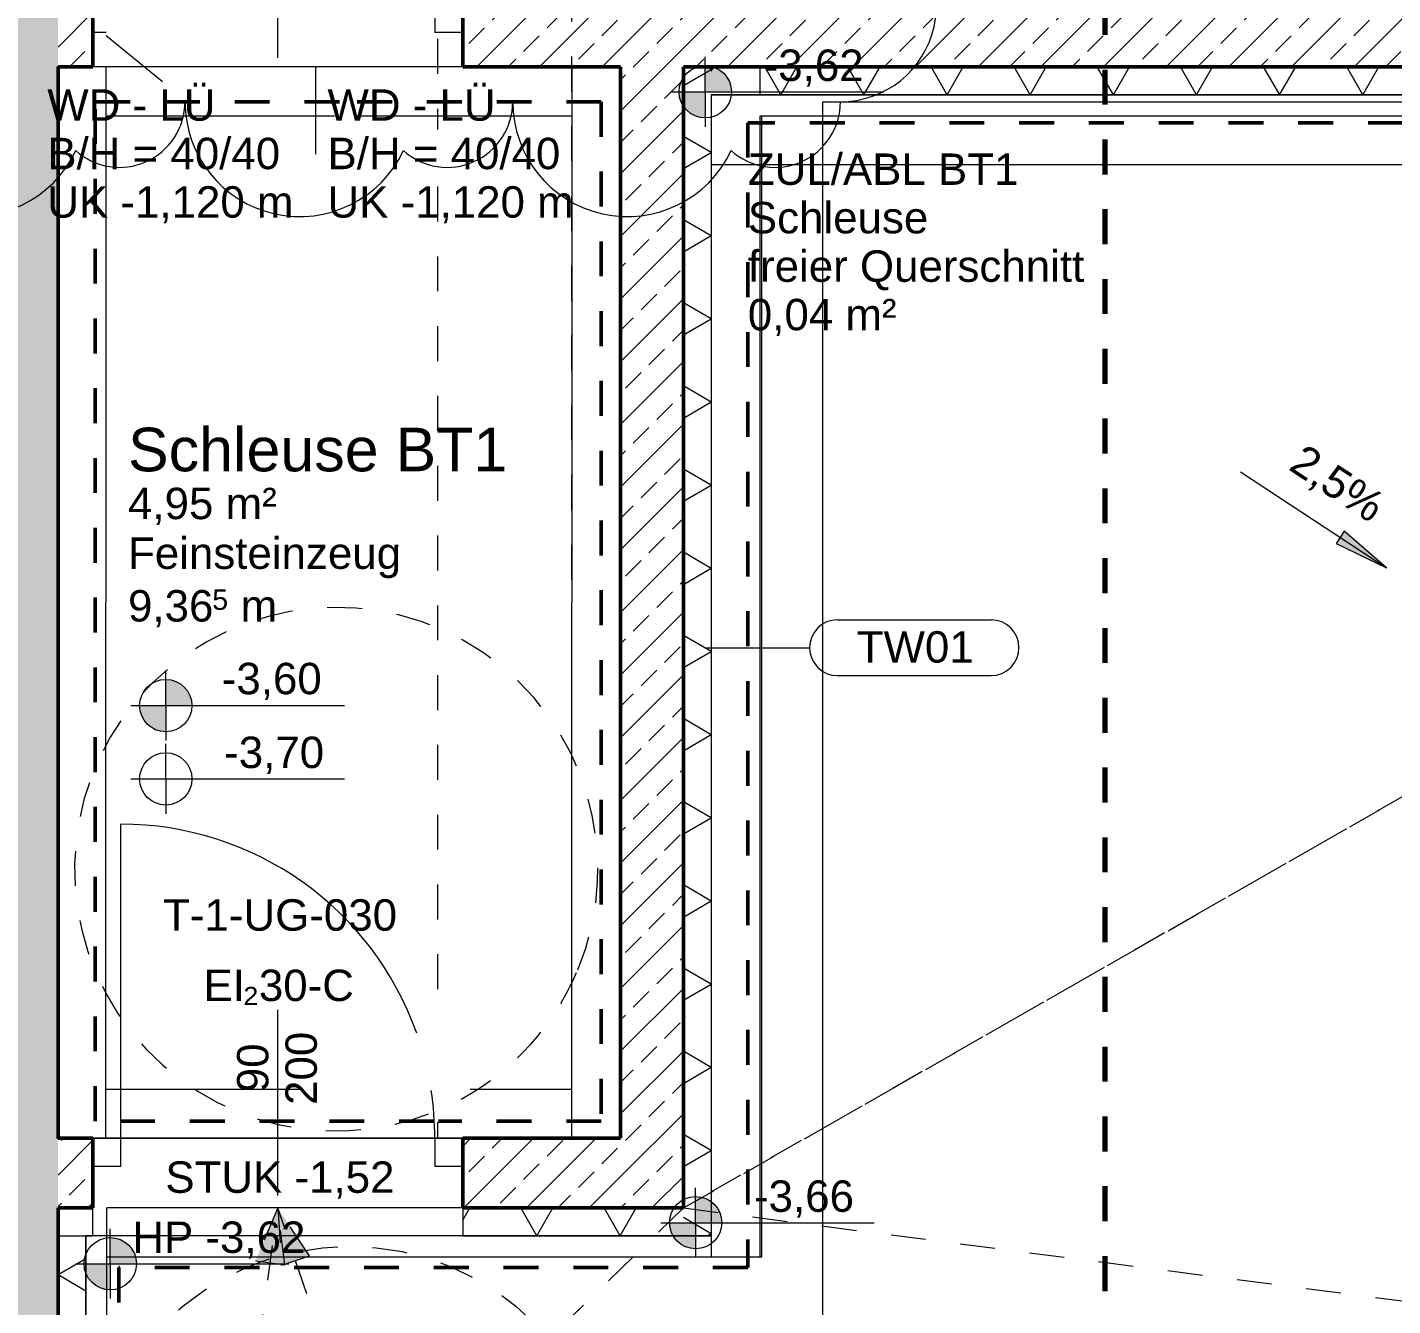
# Model space of a CAD drawing. Header units: metres. Extents: x 0 to 90, y 0 to 101.
# Drawn here: x 53.279 to 57.193, y 74.287 to 77.95 of the extents above; entities that cross this region are included whole.
import ezdxf

# ---------------------------------------------------------------- set-up
doc = ezdxf.new("R2010")
doc.units = ezdxf.units.M
for name, pattern in [('Achse', [0.009, 0.005, -0.002, 0, -0.002]), ('Verdeckt', [0.003, 0.002, -0.001]), ('Verdeckt Oben', [0.00225, 0.0015, -0.00075])]:
    doc.linetypes.add(name, pattern=pattern)
for name, color, linetype, lineweight in [('A_2D', 251, 'Continuous', 5), ('A_Beschriftung_', 251, 'Continuous', 9), ('A_Brandabschnitte', 251, 'Verdeckt', 50), ('A_Decken', 251, 'Continuous', 13), ('A_Fluchtweg', 251, 'Verdeckt', 18), ('A_Parkplatz', 251, 'Continuous', 13), ('A_Raeume_', 251, 'Continuous', 5), ('A_Raeume_Beschriftung_', 251, 'Continuous', 9), ('A_Tueren', 251, 'Continuous', 13), ('A_Waende', 251, 'Continuous', 13), ('G-ANNO-DIMS_', 251, 'Continuous', 9), ('G-ANNO-REVC_', 251, 'Continuous', 9), ('G-ANNO-SYMB_', 251, 'Continuous', 9), ('Text', 251, 'Continuous', 9)]:
    doc.layers.add(name, color=color, linetype=linetype, lineweight=lineweight)
doc.styles.add('Arial_3', font='arial.ttf', dxfattribs={"height": 0.09})
doc.styles.add('Arial_4', font='arial.ttf', dxfattribs={"height": 0.05849})
doc.styles.add('Arial_5', font='arial.ttf', dxfattribs={"height": 0.125})
doc.styles.add('Segoe UI Symbol', font='seguisym.ttf', dxfattribs={"height": 0.09})
pattern_1 = [(45, (35.10227, 0), (-0.08980256, 0.08980256), []), (45, (35.19207, 0), (-0.08980256, 0.08980256), [0.0635, -0.03175])]

# ---------------------------------------------------------------- blocks, each defined once
blk = doc.blocks.new('Tür_Blockzarge_1 Flügel - 90x200_RB 106x208_Untergeschoss-11443314-263_PP_-01UG_BT1')
at = {"layer": 'A_Tueren'}
for p, q in [((-0.53, 0.09), (0.53, 0.09)), ((-0.53, -0.01), (-0.53, -0.09)), ((-0.45, -0.01), (-0.53, -0.01)), ((-0.45, -0.09), (-0.45, -0.01)), ((0.53, -0.01), (0.4921, -0.01)), ((0.53, -0.09), (0.53, -0.01)), ((0.45, -0.071), (0.45, -0.09)), ((-0.53, -0.09), (-0.45, -0.09)), ((-0.53, -0.09), (0.53, -0.09)), ((0.45, -0.09), (0.53, -0.09))]:
    blk.add_line(p, q, dxfattribs=at)
at = {"layer": 'A_Tueren', "lineweight": 5}
blk.add_line((0.45, -0.09), (0.45, -0.99), dxfattribs=at)
blk.add_arc((0.45, -0.09), 0.9, 180, 270, dxfattribs=at)
blk = doc.blocks.new('Tür_Blockzarge_1 Flügel - 90x200_RB 106x208_Untergeschoss-11446546-263_PP_-01UG_BT1')
at = {"layer": 'A_Tueren'}
for p, q in [((-0.53, 0.18), (0.53, 0.18)), ((-0.53, -0.02), (-0.53, -0.1)), ((-0.45, -0.02), (-0.53, -0.02)), ((-0.45, -0.1), (-0.45, -0.02)), ((0.45, -0.02), (0.45, -0.1)), ((0.53, -0.02), (0.45, -0.02)), ((0.53, -0.1), (0.53, -0.02)), ((-0.53, -0.1), (-0.45, -0.1)), ((-0.53, -0.1), (0.53, -0.1)), ((0.45, -0.1), (0.53, -0.1))]:
    blk.add_line(p, q, dxfattribs=at)
at = {"layer": 'A_Tueren', "lineweight": 5}
blk.add_line((0.45, -0.1), (0.45, -1), dxfattribs=at)
for start, end in [(180, 188.7645), (199.5715, 270)]:
    blk.add_arc((0.45, -0.1), 0.9, start, end, dxfattribs=at)
blk = doc.blocks.new('Park_Parkplatz - 5020x2520_Ortho-5729181-263_PP_-01UG_BT1')
at = {"layer": 'A_Parkplatz'}
for p, q in [((0, 5.02), (2.52, 5.02)), ((0, 0), (0, 5.02)), ((2.52, 5.02), (2.52, 0)), ((2.52, 0), (0, 0))]:
    blk.add_line(p, q, dxfattribs=at)
blk = doc.blocks.new('BS_Tuer_PP - oben-10002441-263_PP_-01UG_BT1')
at = {"layer": 'A_Beschriftung_'}
blk.add_line((0, 0.000124), (0, 0.010761), dxfattribs=at)
blk = doc.blocks.new('BS_Wand_Lollipop - rechts_oben-2026913-263_PP_-01UG_BT1')
at = {"layer": 'A_Beschriftung_'}
for p, q in [((0.0046, 0.0016), (0.0134, 0.0016)), ((-0.003, 0), (0.003, 0)), ((0.0046, -0.0016), (0.0134, -0.0016))]:
    blk.add_line(p, q, dxfattribs=at)
for centre, start, end in [((0.0046, 0), 90, 270), ((0.0134, 0), 270, 90)]:
    blk.add_arc(centre, 0.0016, start, end, dxfattribs=at)
blk = doc.blocks.new('Höhenkoten - 018-55644-263_PP_-01UG_BT1')
at = {"layer": 'G-ANNO-DIMS_'}
for p, q in [((0, 0), (0, 0.002)), ((-0.002, 0), (0.010242, 0)), ((0, 0), (0, -0.002))]:
    blk.add_line(p, q, dxfattribs=at)
blk.add_circle((0, 0), 0.0015, dxfattribs=at)
blk = doc.blocks.new('Höhenkoten - 018-55641-263_PP_-01UG_BT1')
at = {"layer": 'G-ANNO-DIMS_'}
h = blk.add_hatch(color=256, dxfattribs=at)
edge = h.paths.add_edge_path()
edge.add_line((0, 0), (0, 0.0015))
edge.add_arc((0, 0), 0.0015, 0, 90, ccw=False)
edge.add_line((0.0015, 0), (0, 0))
h = blk.add_hatch(color=256, dxfattribs=at)
edge = h.paths.add_edge_path()
edge.add_line((0, 0), (0, -0.0015))
edge.add_arc((0, 0), 0.0015, 180, 270, ccw=False)
edge.add_line((-0.0015, 0), (0, 0))
for p, q in [((0, 0), (0, 0.002)), ((-0.002, 0), (0.010242, 0)), ((0, 0), (0, -0.002))]:
    blk.add_line(p, q, dxfattribs=at)
blk.add_circle((0, 0), 0.0015, dxfattribs=at)
blk = doc.blocks.new('Family - ___-11847807-263_PP_-01UG_BT1')
at = {"layer": 'G-ANNO-REVC_'}
for centre, radius, start, end in [((18.3002, 80.0939), 0.3288, 0, 154.7912), ((19.2396, 80.0939), 0.3288, 0, 154.7912), ((20.1789, 80.0939), 0.3288, 0, 154.7912), ((17.8775, 80.0939), 0.1879, 48.1897, 180), ((18.8168, 80.0939), 0.1879, 48.1897, 180), ((19.7562, 80.0939), 0.1879, 48.1897, 180), ((17.6896, 79.8189), 0.275, 90, 244.7912), ((20.5077, 79.9368), 0.1571, 318.1897, 90), ((20.5077, 79.5832), 0.275, 270, 64.7912), ((17.6896, 79.4654), 0.1571, 138.1897, 270), ((17.6896, 79.0333), 0.275, 90, 244.7912), ((20.5077, 79.1511), 0.1571, 318.1897, 90), ((20.5077, 78.7976), 0.275, 270, 64.7912), ((17.6896, 78.6798), 0.1571, 138.1897, 270), ((17.6896, 78.2477), 0.275, 90, 244.7912), ((20.5077, 78.3655), 0.1571, 318.1897, 90), ((20.5077, 78.012), 0.275, 270, 64.7912), ((17.6896, 77.8941), 0.1571, 138.1897, 270), ((18.0184, 77.737), 0.3288, 180, 334.7912), ((18.4411, 77.737), 0.1879, 228.1897, 0), ((18.9578, 77.737), 0.3288, 180, 334.7912), ((19.3805, 77.737), 0.1879, 228.1897, 0), ((19.8971, 77.737), 0.3288, 180, 334.7912), ((20.3198, 77.737), 0.1879, 228.1897, 0)]:
    blk.add_arc(centre, radius, start, end, dxfattribs=at)
blk = doc.blocks.new('BS_Kote_Grundriss_FBOK_manuell_AT - 018-9425739-263_PP_-01UG_BT1')
at = {"layer": 'A_Beschriftung_'}
h = blk.add_hatch(color=256, dxfattribs=at)
edge = h.paths.add_edge_path()
edge.add_line((0, 0), (0, 0.0015))
edge.add_arc((0, 0), 0.0015, 0, 90, ccw=False)
edge.add_line((0.0015, 0), (0, 0))
h = blk.add_hatch(color=256, dxfattribs=at)
edge = h.paths.add_edge_path()
edge.add_line((0, 0), (0, -0.0015))
edge.add_arc((0, 0), 0.0015, 180, 270, ccw=False)
edge.add_line((-0.0015, 0), (0, 0))
for p, q in [((0, 0), (0, 0.002)), ((-0.002, 0), (0.010242, 0)), ((0, 0), (0, -0.002))]:
    blk.add_line(p, q, dxfattribs=at)
blk.add_circle((0, 0), 0.0015, dxfattribs=at)

msp = doc.modelspace()

# ---------------------------------------------------------------- hatches: boundary and pattern name
at = {"layer": 'A_Fluchtweg'}
for points in [[(54.0176, 74.4038), (53.9974, 74.5669), (53.9334, 74.4156)], [(54.0176, 74.4038), (53.9974, 74.5669), (53.9334, 74.4156)], [(54.0078, 74.4029), (54.0884, 74.4301), (53.9974, 74.5669)], [(54.0078, 74.4029), (54.0884, 74.4301), (53.9974, 74.5669)]]:
    msp.add_hatch(color=256, dxfattribs=at).paths.add_polyline_path(points)
at = {"layer": 'A_Waende', "lineweight": 5}
h = msp.add_hatch(dxfattribs=at)
h.set_pattern_fill('FP_1', color=250, style=0, pattern_type=2)
h.set_pattern_definition(pattern_1)
h.paths.add_polyline_path([(53.2774, 79.153), (53.1874, 79.653), (53.1874, 78.653), (53.2664, 79.0919)])
h.paths.add_polyline_path([(53.3674, 78.653), (53.3674, 79.653), (53.2774, 79.153), (53.338, 78.8165)])
h.paths.add_polyline_path([(53.1874, 73.0357), (53.3674, 73.0357), (53.3674, 78.653), (53.1874, 78.653), (53.1874, 73.6226)])
h.paths.add_polyline_path([(53.3674, 79.793), (53.3674, 80.093), (53.2774, 79.943)])
h.paths.add_polyline_path([(53.1874, 79.793), (53.2774, 79.943), (53.1874, 80.093), (53.1874, 79.9029)])
h.paths.add_polyline_path([(53.1874, 79.653), (53.3674, 79.653), (53.3674, 79.793), (53.1874, 79.793)])
h.paths.add_polyline_path([(53.2774, 83.268), (53.238, 83.4869), (53.1874, 83.4869), (53.1874, 82.768)])
h.paths.add_polyline_path([(53.3674, 82.768), (53.3674, 83.4869), (53.3168, 83.4869), (53.2774, 83.268), (53.339, 82.9259)])
h.paths.add_polyline_path([(53.3674, 80.093), (53.3674, 82.768), (53.1874, 82.768), (53.1874, 80.093), (53.1955, 80.093)])
h.paths.add_polyline_path([(53.3674, 90.6), (53.3674, 90.9), (53.2774, 90.75)])
h.paths.add_polyline_path([(53.1874, 90.6), (53.2774, 90.75), (53.1874, 90.9), (53.1874, 90.75)])
h.paths.add_polyline_path([(53.3674, 84.5469), (53.3674, 90.6), (53.1874, 90.6), (53.1874, 84.5469)])
h.paths.add_polyline_path([(53.1964, 90.9), (53.3674, 90.9), (53.1874, 90.9288), (53.1874, 90.9)])
h = msp.add_hatch(dxfattribs=at)
h.set_pattern_fill('FP_1', color=250, style=0, pattern_type=2)
h.set_pattern_definition(pattern_1)
h.paths.add_polyline_path([(55.2299, 78.247), (55.2299, 78.407), (55.2195, 78.4003), (55.154, 78.2956), (55.2242, 78.2506)])
h.paths.add_polyline_path([(54.9799, 78.247), (55.0558, 78.2956), (54.9904, 78.4003), (54.9799, 78.407), (54.9799, 78.317)])
h.paths.add_polyline_path([(55.1049, 78.217), (55.0862, 78.247), (54.9799, 78.247), (54.9799, 78.017), (55.0739, 78.1673)])
h.paths.add_polyline_path([(55.2299, 78.017), (55.2299, 78.247), (55.1237, 78.247), (55.1049, 78.217), (55.2242, 78.0261)])
h.paths.add_polyline_path([(55.2299, 77.837), (55.2299, 78.017), (54.9799, 78.017), (54.9799, 77.837), (55.2242, 77.837)])
h.paths.add_polyline_path([(54.9862, 78.407), (54.9799, 78.417), (54.9799, 78.407)])
h.paths.add_polyline_path([(55.2237, 78.407), (55.2299, 78.407), (55.2299, 78.417), (55.2242, 78.4079)])
h.paths.add_polyline_path([(55.2299, 78.417), (55.2299, 78.533), (54.9799, 78.533), (54.9799, 78.417), (55.2242, 78.417)])
h.paths.add_polyline_path([(55.2299, 79.593), (55.2299, 79.653), (55.2149, 79.593)])
h.paths.add_polyline_path([(54.9799, 79.593), (54.9949, 79.593), (54.9799, 79.653)])
h.paths.add_polyline_path([(55.2299, 80.093), (55.2299, 80.3205), (54.9799, 80.3205), (54.9799, 80.093)])
h.paths.add_polyline_path([(55.2299, 79.793), (55.2299, 80.093), (55.1049, 79.943), (55.1362, 79.9055)])
h.paths.add_polyline_path([(54.9799, 79.793), (55.1049, 79.943), (54.9799, 80.093), (54.9799, 79.943)])
h.paths.add_polyline_path([(54.9799, 79.653), (55.2299, 79.653), (55.2299, 79.793), (54.9799, 79.793), (54.9799, 79.7456)])
h = msp.add_hatch(dxfattribs=at)
h.set_pattern_fill('FP_1', color=250, style=0, pattern_type=2)
h.set_pattern_definition(pattern_1)
h.paths.add_polyline_path([(54.8186, 77.837), (54.9799, 77.837), (54.9799, 78.017), (54.5274, 78.017), (54.5274, 77.837)])
h.paths.add_polyline_path([(53.4566, 77.837), (53.4674, 77.837), (53.4674, 78.017), (53.3674, 78.017), (53.3674, 77.837)])
h = msp.add_hatch(dxfattribs=at)
h.set_pattern_fill('FP_1', color=250, style=0, pattern_type=2)
h.set_pattern_definition(pattern_1)
h.paths.add_polyline_path([(58.406, 77.837), (58.8599, 77.837), (58.5599, 77.927), (58.2599, 77.837)])
h.paths.add_polyline_path([(58.2599, 78.017), (58.5599, 77.927), (58.8599, 78.017), (58.406, 78.017)])
h.paths.add_polyline_path([(55.3424, 77.837), (58.2599, 77.837), (58.2599, 78.017), (55.2299, 78.017), (55.2299, 77.837)])
h.paths.add_polyline_path([(60.3799, 77.837), (60.6799, 77.837), (60.6799, 78.017), (58.8599, 78.017), (58.8599, 77.837), (59.8201, 77.837)])
h = msp.add_hatch(dxfattribs=at)
h.set_pattern_fill('FP_1', color=250, style=0, pattern_type=2)
h.set_pattern_definition(pattern_1)
h.paths.add_polyline_path([(55.1599, 74.5669), (55.1599, 77.837), (54.9799, 77.837), (54.9799, 74.5669)])
h = msp.add_hatch(dxfattribs=at)
h.set_pattern_fill('FP_8', color=250, angle=180, style=0, pattern_type=2)
h.set_pattern_definition([(90, (55.24027, 76.162), (-0.20637, 6e-16), []), (150, (55.24027, 76.162), (-0.10319, -0.17873), []), (210, (55.24027, 76.162), (0.10319, -0.17873), [])])
h.paths.add_polyline_path([(55.2399, 74.4869), (55.2399, 77.837), (55.1599, 77.837), (55.1599, 74.4869)])
h = msp.add_hatch(dxfattribs=at)
h.set_pattern_fill('FP_9', color=250, angle=180, style=0, pattern_type=2)
h.set_pattern_definition([(0, (58.06027, 77.757), (1e-16, 0.20637), []), (60, (58.06027, 77.757), (-0.17873, 0.10319), []), (120, (58.06027, 77.757), (-0.17873, -0.10319), [])])
h.paths.add_polyline_path([(60.8799, 77.757), (60.8799, 77.837), (55.2399, 77.837), (55.2399, 77.757), (60.777, 77.757)])
h = msp.add_hatch(dxfattribs=at)
h.set_pattern_fill('FP_1', color=250, style=0, pattern_type=2)
h.set_pattern_definition(pattern_1)
h.paths.add_polyline_path([(54.9682, 74.5669), (54.9799, 74.5669), (54.9799, 74.7669), (54.5274, 74.7669), (54.5274, 74.5669), (54.8707, 74.5669)])
h.paths.add_polyline_path([(53.3674, 74.5669), (53.4674, 74.5669), (53.4674, 74.7669), (53.3674, 74.7669), (53.3674, 74.7639)])
h = msp.add_hatch(dxfattribs=at)
h.set_pattern_fill('FP_10', color=250, angle=180, style=0, pattern_type=2)
h.set_pattern_definition([(0, (54.26327, 74.487), (1e-16, 0.20637), []), (60, (54.26327, 74.487), (-0.17873, 0.10319), []), (120, (54.26327, 74.487), (-0.17873, -0.10319), [])])
h.paths.add_polyline_path([(55.1599, 74.4869), (55.1599, 74.5669), (54.5274, 74.5669), (54.5274, 74.4869), (55.1579, 74.4869)])
h.paths.add_polyline_path([(53.3674, 74.4869), (53.4674, 74.4869), (53.4674, 74.5669), (53.3674, 74.5669), (53.3674, 74.5269)])
h = msp.add_hatch(dxfattribs=at)
h.set_pattern_fill('FP_11', color=250, angle=-180, style=0, pattern_type=2)
h.set_pattern_definition([(270, (53.36727, 73.661), (0.20637, 6e-16), []), (330, (53.36727, 73.661), (0.10319, 0.17873), []), (30, (53.36727, 73.661), (-0.10319, 0.17873), [])])
h.paths.add_polyline_path([(53.4474, 72.8357), (53.4474, 74.4869), (53.3674, 74.4869), (53.3674, 72.8357), (53.3786, 72.8357)])
at = {"layer": 'G-ANNO-DIMS_'}
msp.add_hatch(color=256, dxfattribs=at).paths.add_polyline_path([(57.1748, 76.4015), (57.0536, 76.5062), (57.0306, 76.4712)])

# ---------------------------------------------------------------- linework, layer by layer
at = {"layer": 'A_2D', "linetype": 'Verdeckt Oben', "lineweight": 13}
for p, q in [((54.4546, 78.317), (54.4546, 77.6578)), ((54.84, 74.7669), (54.84, 78.017)), ((55.1599, 74.5669), (60.8799, 77.837)), ((60.8799, 77.837), (55.1599, 74.5669)), ((54.4546, 77.4939), (54.4546, 75.1627)), ((54.4546, 74.8129), (54.4546, 74.7669)), ((54.4546, 74.7669), (54.84, 74.7669)), ((55.1599, 74.5669), (53.3674, 72.8248)), ((53.3674, 72.8248), (55.1599, 74.5669)), ((55.1599, 74.5669), (69.1767, 72.7565))]:
    msp.add_line(p, q, dxfattribs=at)
at = {"layer": 'A_2D', "lineweight": 13}
for p, q in [((60.9599, 77.757), (55.2399, 77.757)), ((55.2399, 77.757), (55.2399, 77.5569)), ((55.2399, 77.5569), (61.1599, 77.5569))]:
    msp.add_line(p, q, dxfattribs=at)
at = {"layer": 'A_2D', "linetype": 'Verdeckt'}
msp.add_circle((54.2023, 73.707), 0.75, dxfattribs=at)
for start, end in [(337.3583, 291.999), (298.5442, 337.3583)]:
    msp.add_arc((54.1648, 75.5378), 0.75, start, end, dxfattribs=at)
at = {"layer": 'A_Beschriftung_'}
for p, q in [((53.5053, 77.927), (53.6667, 77.7952)), ((54.1053, 77.837), (54.1053, 77.5867))]:
    msp.add_line(p, q, dxfattribs=at)
at = {"layer": 'A_Brandabschnitte'}
for p, q in [((53.4737, 77.737), (54.1994, 77.737)), ((53.4737, 74.8161), (53.4737, 77.737)), ((54.2247, 77.737), (54.9244, 77.737)), ((54.9244, 77.737), (54.9244, 74.8161)), ((61.0222, 77.677), (55.3444, 77.677)), ((55.3444, 77.677), (55.3444, 74.3961)), ((54.4451, 74.8161), (53.4737, 74.8161)), ((54.9244, 74.8161), (54.4578, 74.8161)), ((55.3444, 74.3961), (53.5414, 74.3961)), ((53.5414, 74.3961), (53.5414, 72.6869))]:
    msp.add_line(p, q, dxfattribs=at)
at = {"layer": 'A_Decken'}
for p, q in [((55.3849, 74.4269), (55.3849, 77.697)), ((55.3799, 74.4269), (55.3849, 74.4269))]:
    msp.add_line(p, q, dxfattribs=at)
at = {"layer": 'A_Fluchtweg'}
for p, q in [((53.7474, 72.7757), (53.9974, 74.5669)), ((53.7474, 72.7757), (53.9974, 74.5669)), ((53.9974, 74.5669), (53.9334, 74.4156)), ((53.9974, 74.5669), (53.9334, 74.4156)), ((53.9974, 74.5669), (53.9334, 74.4156)), ((53.9974, 74.5669), (53.9334, 74.4156)), ((54.0176, 74.4038), (53.9974, 74.5669)), ((54.0176, 74.4038), (53.9974, 74.5669)), ((54.0884, 74.4301), (53.9974, 74.5669)), ((53.9974, 74.5669), (54.0078, 74.4029)), ((54.0884, 74.4301), (53.9974, 74.5669)), ((53.9974, 74.5669), (54.0078, 74.4029)), ((54.6547, 72.6152), (53.9974, 74.5669)), ((54.0176, 74.4038), (53.9974, 74.5669)), ((54.0176, 74.4038), (53.9974, 74.5669)), ((54.0884, 74.4301), (53.9974, 74.5669)), ((53.9974, 74.5669), (54.0078, 74.4029)), ((54.0884, 74.4301), (53.9974, 74.5669)), ((53.9974, 74.5669), (54.0078, 74.4029)), ((54.6547, 72.6152), (53.9974, 74.5669)), ((53.9334, 74.4156), (54.0176, 74.4038)), ((53.9334, 74.4156), (54.0176, 74.4038)), ((53.9334, 74.4156), (54.0176, 74.4038)), ((53.9334, 74.4156), (54.0176, 74.4038)), ((54.0078, 74.4029), (54.0884, 74.4301)), ((54.0078, 74.4029), (54.0884, 74.4301)), ((54.0078, 74.4029), (54.0884, 74.4301)), ((54.0078, 74.4029), (54.0884, 74.4301))]:
    msp.add_line(p, q, dxfattribs=at)
at = {"layer": 'A_Raeume_', "flags": 128}
msp.add_lwpolyline([(77.4188, 61.5589), (77.4188, 61.5666), (77.4188, 64.6724), (77.4188, 66.4724), (77.3049, 66.6224), (77.3049, 66.624), (77.3049, 72.8255), (76.3449, 72.8255), (76.3449, 73.0755), (77.3049, 73.0755), (77.3049, 88.9294), (61.951, 89.5265), (60.9599, 89.6851), (60.9599, 77.757), (55.2399, 77.757), (55.2399, 74.4869), (53.4474, 74.4869), (53.4474, 72.7557), (53.3674, 72.7557)], dxfattribs=at)
msp.add_lwpolyline([(54.9799, 74.7669), (54.9799, 77.837), (53.3674, 77.837), (53.3674, 76.5222), (53.3674, 74.7789), (53.3674, 74.7669)], close=True, dxfattribs=at)
at = {"layer": 'A_Waende', "color": 90, "lineweight": 50}
for p, q in [((53.4674, 77.837), (53.4674, 78.017)), ((54.5274, 78.017), (54.5274, 77.837)), ((53.3674, 74.7669), (53.3674, 77.837)), ((53.3674, 77.837), (53.4674, 77.837)), ((54.5274, 77.837), (54.9799, 77.837)), ((54.9799, 77.837), (54.9799, 74.7669)), ((55.1599, 74.5669), (55.1599, 77.837)), ((55.1599, 77.837), (60.8799, 77.837)), ((53.4674, 74.7669), (53.3674, 74.7669)), ((53.4674, 74.5669), (53.4674, 74.7669)), ((54.9799, 74.7669), (54.5274, 74.7669)), ((54.5274, 74.7669), (54.5274, 74.5669)), ((53.3674, 72.8357), (53.3674, 74.5669)), ((53.3674, 74.5669), (53.4674, 74.5669)), ((55.1599, 74.5669), (54.5274, 74.5669))]:
    msp.add_line(p, q, dxfattribs=at)
at = {"layer": 'A_Waende'}
for p, q in [((53.3653, 77.837), (53.3643, 74.7669)), ((53.3674, 77.837), (53.3653, 77.837)), ((54.5274, 77.837), (53.4674, 77.837)), ((53.5043, 74.7669), (53.5053, 77.837)), ((54.8399, 77.837), (54.839, 74.7669)), ((54.979, 74.7669), (54.9799, 77.837)), ((55.3799, 77.757), (55.3799, 77.837)), ((55.2399, 77.757), (55.2399, 74.4269)), ((55.2399, 77.757), (55.3799, 77.757)), ((53.5052, 77.697), (54.1594, 77.697)), ((54.2247, 77.697), (54.8399, 77.697)), ((55.3799, 74.4269), (55.3799, 77.697)), ((55.3799, 77.697), (60.8799, 77.697)), ((54.0678, 74.9069), (53.5043, 74.9069)), ((54.839, 74.9069), (54.5487, 74.9069)), ((53.3643, 74.7669), (54.5274, 74.7669)), ((53.5074, 72.8357), (53.5074, 74.5669)), ((54.5274, 74.5669), (53.5074, 74.5669)), ((54.5274, 74.4869), (53.4474, 74.4869)), ((53.5074, 74.4269), (55.3799, 74.4269))]:
    msp.add_line(p, q, dxfattribs=at)
at = {"layer": 'A_Waende', "color": 250, "lineweight": 5}
for p, q in [((55.3799, 77.757), (60.9599, 77.757)), ((53.4674, 74.4869), (53.4674, 74.5669)), ((54.5274, 74.5669), (54.5274, 74.4869)), ((53.4474, 72.7557), (53.4474, 74.4869)), ((54.5274, 74.4869), (55.2399, 74.4869))]:
    msp.add_line(p, q, dxfattribs=at)
at = {"layer": 'G-ANNO-DIMS_'}
for p, q in [((56.7569, 76.6761), (57.1748, 76.4015)), ((57.0536, 76.5062), (57.0306, 76.4712)), ((57.0306, 76.4712), (57.1748, 76.4015)), ((57.1748, 76.4015), (57.0536, 76.5062))]:
    msp.add_line(p, q, dxfattribs=at)
at = {"layer": 'G-ANNO-SYMB_', "linetype": 'Achse', "lineweight": 70}
msp.add_line((56.3674, 94.429), (56.3674, 60.3221), dxfattribs=at)

# ---------------------------------------------------------------- block references
at = {"layer": 'A_Beschriftung_'}
for name, p, xscale, yscale, zscale in [('BS_Tuer_PP - oben-10002441-263_PP_-01UG_BT1', (53.9974, 77.857), 49.99999999999998, 49.99999999999998, 49.99999999999998), ('BS_Wand_Lollipop - rechts_oben-2026913-263_PP_-01UG_BT1', (55.3716, 76.1726), 49.99999999999998, 49.99999999999998, 49.99999999999998), ('BS_Kote_Grundriss_FBOK_manuell_AT - 018-9425739-263_PP_-01UG_BT1', (53.6763, 76.0067), 50, 50, 50), ('BS_Tuer_PP - oben-10002441-263_PP_-01UG_BT1', (53.9974, 74.5969), 49.99999999999998, 49.99999999999998, 49.99999999999998)]:
    msp.add_blockref(name, p, dxfattribs=dict(at, xscale=xscale, yscale=yscale, zscale=zscale))
at = {"layer": 'A_Parkplatz', "rotation": 359.9992627749843}
msp.add_blockref('Park_Parkplatz - 5020x2520_Ortho-5729181-263_PP_-01UG_BT1', (55.5599, 72.717), dxfattribs=at)
at = {"layer": 'A_Tueren', "rotation": 180}
for name, p in [('Tür_Blockzarge_1 Flügel - 90x200_RB 106x208_Untergeschoss-11443314-263_PP_-01UG_BT1', (53.9974, 77.927)), ('Tür_Blockzarge_1 Flügel - 90x200_RB 106x208_Untergeschoss-11446546-263_PP_-01UG_BT1', (53.9974, 74.6669))]:
    msp.add_blockref(name, p, dxfattribs=at)
at = {"layer": 'G-ANNO-DIMS_', "xscale": 49.99999999999998, "yscale": 49.99999999999998, "zscale": 49.99999999999998}
for name, p in [('Höhenkoten - 018-55641-263_PP_-01UG_BT1', (55.2226, 77.7656)), ('Höhenkoten - 018-55644-263_PP_-01UG_BT1', (53.6763, 75.7967)), ('Höhenkoten - 018-55641-263_PP_-01UG_BT1', (55.195, 74.5248)), ('Höhenkoten - 018-55641-263_PP_-01UG_BT1', (53.5172, 74.4071))]:
    msp.add_blockref(name, p, dxfattribs=at)
at = {"layer": 'G-ANNO-REVC_'}
msp.add_blockref('Family - ___-11847807-263_PP_-01UG_BT1', (35.1023, 0), dxfattribs=at)

# ---------------------------------------------------------------- texts
at = {"layer": 'A_Beschriftung_', "char_height": 0.09, "attachment_point": 1}
for s, insert, width, style in [('WD - LÜ', (53.3366, 77.7728), 0.581223, 'Arial_3'), ('WD - LÜ', (54.1397, 77.7728), 0.581223, 'Arial_3'), ('B/H = 40/40', (53.3366, 77.6339), 0.793671, 'Arial_3'), ('B/H = 40/40', (54.1397, 77.6339), 0.793671, 'Arial_3'), ('UK -1,120 m', (53.3366, 77.495), 0.837763, 'Arial_3'), ('UK -1,120 m', (54.1397, 77.495), 0.837763, 'Arial_3'), ('TW01', (55.6567, 76.2197), 0.412869, 'Arial_3'), ('-3,60', (53.8367, 76.1292), 0.340717, 'Arial_3'), ('T-1-UG-030', (53.6685, 75.4516), 0.797679, 'Arial_3'), ('EI', (53.7843, 75.25), 0.136287, 'Arial_3'), ('30-C', (53.943, 75.25), 0.324683, 'Arial_3'), ('₂', (53.8967, 75.25), 0.056118, 'Segoe UI Symbol'), ('STUK -1,52', (53.675, 74.7004), 0.781645, 'Arial_3')]:
    msp.add_mtext(s, dxfattribs=dict(at, insert=insert, width=width, style=style))
at = {"layer": 'A_Beschriftung_', "char_height": 0.09, "attachment_point": 1, "rotation": 90, "style": 'Arial_3'}
for s, insert, width in [('200', (54.0192, 74.8623), 0.252532), ('90', (53.8803, 74.8987), 0.168354)]:
    msp.add_mtext(s, dxfattribs=dict(at, insert=insert, width=width))
at = {"layer": 'A_Raeume_Beschriftung_', "attachment_point": 1}
for s, insert, char_height, width, style in [('Schleuse BT1', (53.568, 76.803), 0.125, 1.306751, 'Arial_5'), ('4,95 m²', (53.568, 76.631), 0.09, 0.505063, 'Arial_3'), ('Feinsteinzeug', (53.568, 76.4885), 0.09, 0.909915, 'Arial_3'), ('9,36', (53.568, 76.3376), 0.09, 0.292616, 'Arial_3'), ('5', (53.8095, 76.3394), 0.0585, 0.056118, 'Arial_4'), (' m', (53.8558, 76.3376), 0.09, 0.164346, 'Arial_3')]:
    msp.add_mtext(s, dxfattribs=dict(at, insert=insert, char_height=char_height, width=width, style=style))
at = {"layer": 'G-ANNO-DIMS_', "char_height": 0.09, "attachment_point": 1, "line_spacing_factor": 0.941778, "style": 'Arial_3'}
for s, insert, width in [('-3,62', (55.3898, 77.8867), 0.342666), ('-3,70', (53.8435, 75.9177), 0.342666), ('-3,66', (55.3622, 74.6459), 0.342666), ('HP -3,62', (53.5803, 74.5282), 0.592779)]:
    msp.add_mtext(s, dxfattribs=dict(at, insert=insert, width=width))
at = {"layer": 'G-ANNO-DIMS_', "insert": (56.9404, 76.7602), "char_height": 0.09, "width": 0.342666, "attachment_point": 1, "rotation": 326.693, "line_spacing_factor": 0.941778, "style": 'Arial_3'}
msp.add_mtext('2,5%', dxfattribs=at)
at = {"layer": 'Text', "color": 7, "char_height": 0.09, "attachment_point": 1, "style": 'Arial_3'}
for s, insert, width in [('ZUL/ABL BT1', (55.3446, 77.5889), 0.925949), ('Schleuse', (55.3446, 77.45), 0.605274), ('freier Querschnitt', (55.3446, 77.3111), 1.118354), ('0,04 m²', (55.3446, 77.1722), 0.505063)]:
    msp.add_mtext(s, dxfattribs=dict(at, insert=insert, width=width))

doc.saveas('drawing.dxf')
